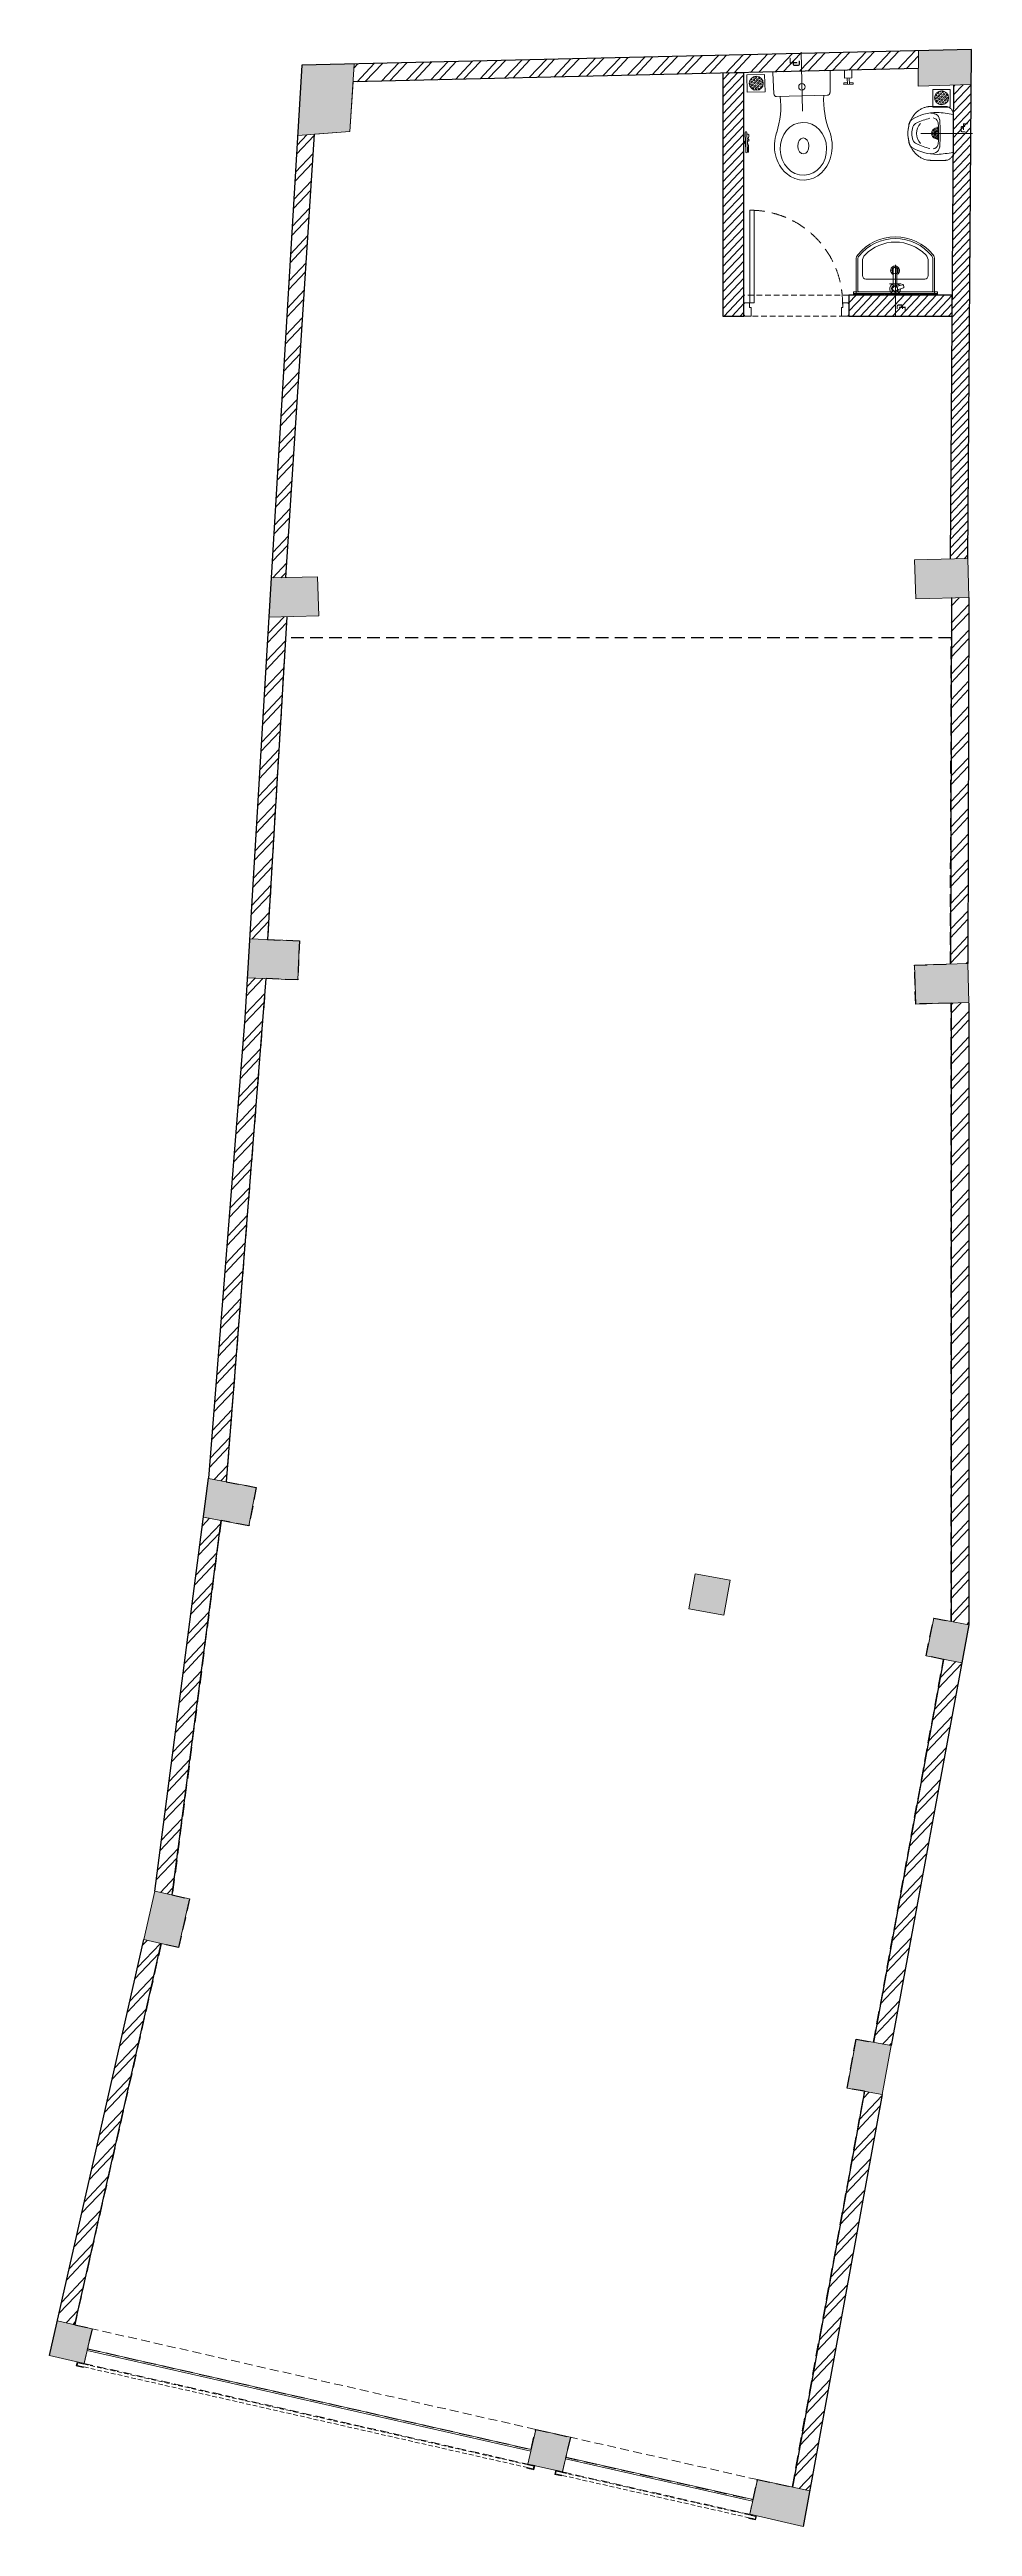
# Model space of a CAD drawing. Header units: feet. Extents: x -3278 to 3318, y -5736 to 11965.
import ezdxf

# ---------------------------------------------------------------- set-up
doc = ezdxf.new("R2010")
doc.units = ezdxf.units.FT
doc.header["$LTSCALE"] = 33
doc.header["$MEASUREMENT"] = 0
for name, pattern in [('a_p6_plan_L18$0$HIDDEN', [0.375, 0.25, -0.125]), ('CENTER', [2, 1.25, -0.25, 0.25, -0.25]), ('DOT2', [0.125, 0, -0.125]), ('HIDDEN', [9.525, 6.35, -3.175]), ('HIDDEN2', [4.7625, 3.175, -1.5875]), ('HIDDENX2', [0.75, 0.5, -0.25])]:
    doc.linetypes.add(name, pattern=pattern)
for name, color, linetype, lineweight in [('A-COL', 243, 'Continuous', 9), ('A-Glazing', 4, 'Continuous', 20), ('A-shutter', 8, 'Continuous', 18), ('beam', 90, 'Continuous', 9), ('centerline-toilets', 2, 'CENTER', 13), ('column hatch', 5, 'Continuous', 0), ('Door', 2, 'Continuous', 13), ('ele', 252, 'Continuous', 13), ('Fhitting', 152, 'Continuous', 30), ('LENS-DOOR', 34, 'Continuous', 20), ('LENS_CURTAIN', 5, 'a_p6_plan_L18$0$HIDDEN', 9), ('LN-HATCH', 251, 'Continuous', 0), ('Mirror', 150, 'Continuous', 20), ('Panelling', 65, 'Continuous', 18), ('PARTITION', 22, 'Continuous', 30), ('rolling shutter', 1, 'Continuous', 5), ('Toilet', 5, 'Continuous', 9)]:
    doc.layers.add(name, color=color, linetype=linetype, lineweight=lineweight)
doc.layers.add('A-WALL', color=1, linetype='Continuous')
doc.styles.get("Standard").update_dxf_attribs({"font": 'GILC____.TTF'})
pattern_1 = [(226.6174734, (-12347417.07, 5152214.36), (90.7571741, -85.7723789), []), (226.6174734, (-12347475.91, 5152212.7), (90.7571741, -85.7723789), [])]

# ---------------------------------------------------------------- blocks, each defined once
blk = doc.blocks.new('*U10')
at = {"layer": 'A-shutter', "color": 5, "ltscale": 10}
for points in [[(41038450, -1561539), (41038450, -1561544), (41038405, -1561544), (41038405, -1561564), (41038450, -1561564), (41038450, -1561569), (41038400, -1561569), (41038400, -1561539)], [(41041702, -1561539), (41041702, -1561544), (41041747, -1561544), (41041747, -1561564), (41041702, -1561564), (41041702, -1561569), (41041752, -1561569), (41041752, -1561539)]]:
    blk.add_lwpolyline(points, close=True, dxfattribs=at)
at = {"layer": 'A-shutter', "color": 5, "linetype": 'HIDDENX2', "ltscale": 2}
blk.add_lwpolyline([(41038405, -1561544), (41038405, -1561564), (41041747, -1561564), (41041747, -1561544)], close=True, dxfattribs=at)
blk = doc.blocks.new('*U11')
at = {"layer": 'A-shutter', "color": 5, "ltscale": 10}
for points in [[(41038450, -1561539), (41038450, -1561544), (41038405, -1561544), (41038405, -1561564), (41038450, -1561564), (41038450, -1561569), (41038400, -1561569), (41038400, -1561539)], [(41039822, -1561539), (41039822, -1561544), (41039867, -1561544), (41039867, -1561564), (41039822, -1561564), (41039822, -1561569), (41039872, -1561569), (41039872, -1561539)]]:
    blk.add_lwpolyline(points, close=True, dxfattribs=at)
at = {"layer": 'A-shutter', "color": 5, "linetype": 'HIDDENX2', "ltscale": 2}
blk.add_lwpolyline([(41038405, -1561544), (41038405, -1561564), (41039867, -1561564), (41039867, -1561544)], close=True, dxfattribs=at)
blk = doc.blocks.new('DLF-RSP-AR-CD-DWG-4DT-3113$0$X-TYPICAL TOILET UPPER FLOORS - 02$0$urinals')
at = {"layer": 'Toilet'}
for p, q in [((0, -16), (0, 8)), ((-46, -115), (46, -115)), ((0, -105), (0, -161))]:
    blk.add_line(p, q, dxfattribs=at)
blk.add_lwpolyline([(135, 0), (-135, 0, 0.036949), (-150, -116, 0.138094), (-100, -297, 0.221721), (-52, -318, 0.062656), (0, -325, 0.062656), (52, -318, 0.221721), (100, -297, 0.138094), (150, -116, 0.036949)], format="xyb", close=True, dxfattribs=at)
for centre, radius, start, end in [((-91, -153), 53.8, 148.4868, 188.6401), ((-94, -145), 47.1, 93.3708, 154.4824), ((-71, -150), 40.2, 106.7016, 169.725), ((414, -38), 538, 193.994, 204.5632), ((3, -1238), 1145, 90.1625, 95.0265), ((-51, -225), 119, 89.5454, 105.8857), ((0, -996), 891, 89.9918, 93.182), ((0, -115), 40, 167.428, 12.572), ((0, -115), 33, 164.1814, 15.8186), ((0, -115), 32, 163.6049, 16.3951), ((0, -115), 22.6, 155.6653, 24.3347), ((0, -115), 14.7, 139.9109, 40.0891), ((-3, -1238), 1145, 84.9735, 89.8375), ((0, -996), 891, 86.818, 90.0082), ((51, -225), 119, 74.1143, 90.4546), ((-414, -38), 538, 335.4368, 346.006), ((71, -150), 40.2, 10.275, 73.2984), ((94, -145), 47.1, 25.5176, 86.6292), ((91, -153), 53.8, 351.3599, 31.5132), ((-30, -241), 50, 204.5632, 250.4606), ((-2, -165), 97.6, 225, 270.9552), ((-2, -161), 135, 250.4606, 270.6492), ((2, -165), 97.6, 269.0448, 315), ((2, -161), 135, 269.3508, 289.5394), ((30, -241), 50, 289.5394, 335.4368)]:
    blk.add_arc(centre, radius, start, end, dxfattribs=at)
blk.add_open_spline([(135, 0), (105, 0), (76, 0), (-13, 0), (-73, 0), (-133, 0), (-133, 0), (-134, 0), (-134, 0), (-135, 0), (-135, 0), (-135, 0), (-135, 0), (-135, 0), (-135, 0), (-135, 0), (-135, 0), (-135, 0), (-135, 0), (-135, 0), (-135, 0), (-135, 0), (-135, 0), (-136, 0), (-136, 0), (-136, 0), (-137, 0), (-138, 0), (-138, 0), (-141, 0), (-142, 0), (-146, -1), (-149, -2), (-155, -3), (-158, -5), (-163, -7), (-166, -9), (-171, -13), (-173, -15), (-178, -19), (-180, -22), (-184, -27), (-185, -29), (-188, -35), (-189, -38), (-191, -43), (-191, -46), (-192, -50), (-192, -51), (-192, -52), (-192, -54), (-193, -56), (-193, -56), (-193, -57), (-193, -57), (-193, -57), (-193, -57), (-193, -57), (-193, -57), (-193, -57), (-193, -57), (-193, -58), (-193, -58), (-193, -58), (-193, -58), (-193, -58), (-193, -58), (-193, -58), (-193, -59), (-193, -59), (-193, -60), (-193, -61), (-193, -62), (-193, -65), (-193, -66), (-193, -72), (-193, -75), (-193, -86), (-193, -93), (-193, -114), (-193, -128), (-193, -146), (-193, -145), (-193, -149), (-193, -150), (-193, -154), (-193, -156), (-193, -159), (-193, -159), (-193, -159), (-193, -159), (-193, -160), (-193, -160), (-193, -160), (-193, -160), (-193, -160), (-193, -160), (-193, -160), (-193, -160), (-193, -160), (-193, -160), (-193, -160), (-193, -161), (-193, -161), (-193, -161), (-193, -162), (-193, -162), (-192, -164), (-192, -165), (-192, -168), (-192, -170), (-192, -176), (-191, -180), (-189, -191), (-188, -198), (-183, -212), (-180, -219), (-173, -233), (-169, -240), (-159, -253), (-154, -259), (-142, -271), (-136, -277), (-123, -287), (-115, -292), (-101, -301), (-93, -305), (-77, -311), (-69, -314), (-53, -319), (-44, -321), (-28, -323), (-20, -324), (-9, -325), (-7, -325), (-3, -325), (-1, -325), (2, -325), (4, -325), (8, -325), (11, -325), (21, -324), (27, -323), (42, -321), (50, -319), (67, -315), (75, -312), (92, -305), (100, -301), (115, -292), (123, -288), (136, -277), (143, -271), (155, -259), (160, -252), (170, -238), (174, -231), (181, -217), (184, -210), (188, -195), (190, -188), (191, -179), (191, -178), (192, -174), (192, -171), (192, -168), (192, -167), (192, -164), (192, -162), (192, -160), (192, -160), (192, -160), (192, -160), (192, -160), (192, -159), (192, -159), (192, -159), (192, -158), (192, -157), (192, -156), (192, -155), (192, -152), (192, -150), (192, -143), (192, -144), (192, -132), (192, -124), (192, -99), (192, -82), (192, -65), (192, -64), (192, -62), (192, -60), (192, -58), (192, -58), (192, -57), (192, -57), (192, -57), (192, -57), (192, -57), (192, -57), (192, -57), (192, -57), (192, -57), (192, -57), (192, -56), (192, -56), (192, -55), (192, -55), (192, -53), (192, -52), (192, -48), (191, -46), (190, -40), (189, -37), (186, -31), (184, -28), (180, -22), (178, -19), (173, -14), (170, -12), (164, -8), (161, -6), (155, -3), (151, -2), (145, -1), (142, 0), (137, 0), (136, 0), (135, 0)], degree=3, knots=[0, 0, 0, 0, 0.329607, 0.329607, 0.988822, 0.988822, 0.996691, 0.996691, 0.998638, 0.998638, 0.99992, 0.99992, 1.000227, 1.000227, 1.000534, 1.000534, 1.001148, 1.001148, 1.002375, 1.002375, 1.00483, 1.00483, 1.009739, 1.009739, 1.019558, 1.019558, 1.039196, 1.039196, 1.078472, 1.078472, 1.157024, 1.157024, 1.314128, 1.314128, 1.471232, 1.471232, 1.628335, 1.628335, 1.785439, 1.785439, 1.942543, 1.942543, 2.099647, 2.099647, 2.256751, 2.256751, 2.413855, 2.413855, 2.450944, 2.450944, 2.525122, 2.525122, 2.556641, 2.556641, 2.563699, 2.563699, 2.567479, 2.567479, 2.57001, 2.57001, 2.570783, 2.570783, 2.572328, 2.572328, 2.573873, 2.573873, 2.576964, 2.576964, 2.583145, 2.583145, 2.595507, 2.595507, 2.620232, 2.620232, 2.669681, 2.669681, 2.76858, 2.76858, 2.966376, 2.966376, 3.36197, 3.36197, 3.45996, 3.45996, 3.491387, 3.491387, 3.554241, 3.554241, 3.562213, 3.562213, 3.566829, 3.566829, 3.570018, 3.570018, 3.570684, 3.570684, 3.571294, 3.571294, 3.571904, 3.571904, 3.573124, 3.573124, 3.575564, 3.575564, 3.580444, 3.580444, 3.590203, 3.590203, 3.609723, 3.609723, 3.648762, 3.648762, 3.72684, 3.72684, 3.861362, 3.861362, 3.995884, 3.995884, 4.130406, 4.130406, 4.264928, 4.264928, 4.39945, 4.39945, 4.533972, 4.533972, 4.668494, 4.668494, 4.803016, 4.803016, 4.937539, 4.937539, 5.072061, 5.072061, 5.118026, 5.118026, 5.144558, 5.144558, 5.17109, 5.17109, 5.224154, 5.224154, 5.330281, 5.330281, 5.468863, 5.468863, 5.607445, 5.607445, 5.746027, 5.746027, 5.884609, 5.884609, 6.023191, 6.023191, 6.161773, 6.161773, 6.300355, 6.300355, 6.438937, 6.438937, 6.577519, 6.577519, 6.602876, 6.602876, 6.653589, 6.653589, 6.673028, 6.673028, 6.711906, 6.711906, 6.713712, 6.713712, 6.715518, 6.715518, 6.719129, 6.719129, 6.726351, 6.726351, 6.740796, 6.740796, 6.769686, 6.769686, 6.827466, 6.827466, 6.943027, 6.943027, 7.174147, 7.174147, 7.636387, 7.636387, 7.659394, 7.659394, 7.705407, 7.705407, 7.71212, 7.71212, 7.713128, 7.713128, 7.714137, 7.714137, 7.716153, 7.716153, 7.720185, 7.720185, 7.728249, 7.728249, 7.744378, 7.744378, 7.776636, 7.776636, 7.841152, 7.841152, 7.970184, 7.970184, 8.14844, 8.14844, 8.326696, 8.326696, 8.504953, 8.504953, 8.683209, 8.683209, 8.861465, 8.861465, 9.039722, 9.039722, 9.217978, 9.217978, 9.283185, 9.283185, 9.283185, 9.283185], dxfattribs=at)
blk = doc.blocks.new('jALI')
at = {"layer": 'Toilet', "ltscale": 5}
h = blk.add_hatch(dxfattribs=at)
h.set_pattern_fill('HEX', color=256, scale=50, angle=135, double=1)
h.set_pattern_definition([(135, (-344825.863, 460708.187), (-7.65465545, -7.65465545), [6.25, -12.5]), (255, (-344825.863, 460708.187), (10.4564538, -2.80179835), [6.25, -12.5]), (195, (-344830.282, 460712.606), (2.80179835, -10.4564538), [6.25, -12.5])])
edge = h.paths.add_edge_path()
edge.add_arc((-393188, 163648), 50, -90, 270)
blk.add_lwpolyline([(-393250, 163582), (-393126, 163582), (-393126, 163709), (-393250, 163709)], close=True, dxfattribs=at)
blk.add_circle((-393188, 163648), 50, dxfattribs=at)
blk = doc.blocks.new('Urinal')
at = {"layer": 'centerline-toilets', "linetype": 'HIDDEN', "ltscale": 10}
blk.add_line((0, 231), (0, -137), dxfattribs=at)
at = {"layer": 'Fhitting', "lineweight": 0, "ltscale": 0.5, "rotation": 180}
blk.add_blockref('DLF-RSP-AR-CD-DWG-4DT-3113$0$X-TYPICAL TOILET UPPER FLOORS - 02$0$urinals', (0, 0), dxfattribs=at)
at = {"layer": 'Fhitting', "lineweight": 0, "ltscale": 0.5, "xscale": -1, "rotation": 90}
blk.add_blockref('jALI', (163394, -393104), dxfattribs=at)
at = {"layer": 'centerline-toilets', "linetype": 'DOT2', "insert": (-31, -69), "char_height": 75, "width": 495.83, "attachment_point": 5, "rotation": 270}
blk.add_mtext('{\\fISOCPEUR|b0|i0|c0|p34;℄}', dxfattribs=at)
blk = doc.blocks.new('*U9')
at = {"layer": 'LENS-DOOR'}
for p, q in [((548122, 1779235), (548122, 1778574)), ((548122, 1779235), (548153, 1779235)), ((548153, 1778574), (548153, 1779235)), ((547447, 1778569), (547452, 1778569)), ((547447, 1778484), (547447, 1778569)), ((547447, 1778484), (547452, 1778484)), ((547452, 1778574), (547489, 1778574)), ((547452, 1778569), (547452, 1778574)), ((547452, 1778479), (547452, 1778484)), ((547452, 1778479), (547499, 1778479)), ((547489, 1778540), (547489, 1778574)), ((547489, 1778540), (547499, 1778540)), ((547499, 1778479), (547499, 1778540)), ((548122, 1778574), (548153, 1778574)), ((548145, 1778479), (548145, 1778540)), ((548156, 1778540), (548145, 1778540)), ((548192, 1778479), (548145, 1778479)), ((548192, 1778574), (548156, 1778574)), ((548156, 1778540), (548156, 1778574)), ((548192, 1778569), (548192, 1778574)), ((548197, 1778569), (548192, 1778569)), ((548192, 1778479), (548192, 1778484)), ((548197, 1778484), (548192, 1778484)), ((548197, 1778484), (548197, 1778569))]:
    blk.add_line(p, q, dxfattribs=at)
at = {"layer": 'LENS-DOOR', "color": 7, "linetype": 'HIDDEN2'}
blk.add_ellipse((548153, 1778574), major_axis=(-661, 0), ratio=1, start_param=-1.570791, end_param=0.051209, dxfattribs=at)
blk = doc.blocks.new('WC')
at = {"layer": 'centerline-toilets', "linetype": 'HIDDEN', "ltscale": 10}
blk.add_line((0, 286), (0, -135), dxfattribs=at)
at = {"layer": 'Toilet'}
for p, q in [((-413, 567), (-413, 429)), ((-401, 567), (-401, 429)), ((-419, 507), (-425, 507)), ((-425, 507), (-425, 489)), ((-419, 489), (-425, 489)), ((-419, 507), (-419, 489)), ((-419, 504), (-413, 504)), ((-419, 492), (-413, 492)), ((-206, 6), (-202, 157)), ((-200, 0), (200, 0)), ((181, 177), (-183, 177)), ((206, 6), (200, 157))]:
    blk.add_line(p, q, dxfattribs=at)
at = {"layer": 'Toilet', "ltscale": 100}
for p, q in [((366, 103), (300, 103)), ((300, 92), (300, 103)), ((326, 92), (300, 92)), ((307, 0), (307, 57)), ((359, 57), (307, 57)), ((326, 103), (326, 57)), ((340, 103), (340, 57)), ((366, 92), (340, 92)), ((359, 57), (359, 0)), ((366, 92), (366, 103)), ((359, 0), (307, 0))]:
    blk.add_line(p, q, dxfattribs=at)
at = {"layer": 'Toilet'}
blk.add_circle((0, 112), 22.9, dxfattribs=at)
for centre, radius, start, end in [((-407, 567), 6, 0, 180), ((-407, 429), 6, 180, 0), ((-776, 231), 622, 354.997, 19.0619), ((776, 226), 623, 160.5196, 184.5617), ((-200, 6), 5.72, 177.9546, 270), ((-182, 158), 19.3, 90.3509, 180.8981), ((180, 158), 19.3, 359.1019, 89.6491), ((200, 6), 5.72, 270, 2.0454)]:
    blk.add_arc(centre, radius, start, end, dxfattribs=at)
at = {"layer": 'Toilet', "extrusion": (0, 0, -1)}
for centre, major_axis, ratio, start_param, end_param in [((0, 534), (0, -245), 0.842028, 7.436326, 11.41323), ((0, 535), (0, -57.2), 0.7, 1.570796326794896, 7.853981633974482)]:
    blk.add_ellipse(centre, major_axis=major_axis, ratio=ratio, start_param=start_param, end_param=end_param, dxfattribs=at)
blk.add_ellipse((0, 555), major_axis=(0, -189), ratio=0.878788, dxfattribs=at)
at = {"layer": 'Toilet'}
blk.add_open_spline([(-401, 441), (-397, 441), (-384, 439), (-389, 459), (-396, 480), (-386, 478), (-386, 491), (-403, 487), (-385, 532), (-396, 547), (-391, 570), (-397, 569), (-401, 568)], degree=3, knots=[0, 0, 0, 0, 9.744972, 33.823887, 47.583551, 49.497915, 60.560502, 63.822284, 93.508019, 135.756925, 141.904352, 150.301906, 150.301906, 150.301906, 150.301906], dxfattribs=at)
at = {"layer": 'Fhitting', "lineweight": 0, "ltscale": 0.5, "rotation": 270}
blk.add_blockref('jALI', (-163973, -393109), dxfattribs=at)
at = {"layer": 'centerline-toilets', "linetype": 'DOT2', "insert": (-36, -57), "char_height": 85.83, "width": 567.4, "attachment_point": 5, "rotation": 270}
blk.add_mtext('{\\fISOCPEUR|b0|i0|c0|p34;℄}', dxfattribs=at)
blk = doc.blocks.new('Wash Basin')
at = {"layer": 'PARTITION', "lineweight": 9}
h = blk.add_hatch(dxfattribs=at)
h.set_pattern_fill('ANSI38', color=256, scale=70, angle=990, style=0, double=1)
h.set_pattern_definition([(315, (-64.7135, -33.325), (6.18718, 6.18718), []), (45, (-64.7135, -33.325), (6.18718, 18.56155), [21.875, -13.125])])
h.paths.add_polyline_path([(300, -22), (-300, -22), (-300, -34), (300, -34)])
at = {"layer": 'centerline-toilets', "linetype": 'HIDDEN', "ltscale": 10}
blk.add_line((0, -238), (0, 130), dxfattribs=at)
at = {"layer": 'Mirror', "ltscale": 0.5}
blk.add_lwpolyline([(-300, -34), (-300, -46), (300, -46), (300, -34)], close=True, dxfattribs=at)
at = {"layer": 'Panelling', "lineweight": 9}
blk.add_lwpolyline([(-300, -22), (-300, -34), (300, -34), (300, -22)], close=True, dxfattribs=at)
at = {"layer": 'Toilet', "ltscale": 100}
for p, q in [((-280, -32), (-280, -278)), ((-270, -22), (270, -22)), ((-268, -55), (-268, -278)), ((-258, -45), (258, -45)), ((-15, -89), (-15, -208)), ((11, -208), (11, -89)), ((268, -55), (268, -278)), ((280, -32), (280, -278))]:
    blk.add_line(p, q, dxfattribs=at)
blk.add_lwpolyline([(-235, -264, 0.191896), (-217, -309, 0.420236), (217, -309, 0.191896), (235, -264), (235, -161, 0.414214), (210, -136), (-210, -136, 0.414214), (-235, -161)], format="xyb", close=True, dxfattribs=at)
blk.add_lwpolyline([(41, -103), (-41, -103)], dxfattribs=at)
blk.add_lwpolyline([(23, -62), (58, -74, -0.414214), (61, -81), (58, -93, -0.414214), (50, -96), (16, -85)], format="xyb", dxfattribs=at)
for centre, radius in [((-2, -197), 22.5), ((-2, -67), 17.5)]:
    blk.add_circle(centre, radius, dxfattribs=at)
for centre, radius, start, end in [((-270, -32), 10, 90, 180), ((-258, -55), 10, 90, 180), ((-2, -197), 32.1, 113.0898, 66.246), ((258, -55), 10, 0, 90), ((270, -32), 10, 0, 90), ((-230, -278), 50, 180, 218.4461), ((0, -89), 348, 219.2826, 320.7174), ((-230, -278), 38, 180, 218.4461), ((0, -89), 336, 219.313, 320.687), ((-2, -197), 20.5, 128.0403, 237.2899), ((-2, -197), 20.5, 304.4733, 50.7332), ((230, -278), 38, 321.5539, 0), ((230, -278), 50, 321.5539, 0)]:
    blk.add_arc(centre, radius, start, end, dxfattribs=at)
for centre, major_axis, start_param, end_param in [((-2, -67), (0, 38.3), 4.720493, 9.081982), ((-2, -67), (-0.2, -25.6), 1.769108, 7.074098), ((-2, -67), (0, 38.3), 3.484555, 4.083576), ((-2, -208), (-9.04, 9.04), 0.785398, 3.926991)]:
    blk.add_ellipse(centre, major_axis=major_axis, ratio=1, start_param=start_param, end_param=end_param, dxfattribs=at)
at = {"layer": 'centerline-toilets', "linetype": 'DOT2', "insert": (33, 62), "char_height": 75, "width": 495.83, "attachment_point": 5, "rotation": 90}
blk.add_mtext('{\\fISOCPEUR|b0|i0|c0|p34;℄}', dxfattribs=at)

msp = doc.modelspace()

# ---------------------------------------------------------------- hatches: boundary and pattern name
at = {"layer": 'column hatch'}
h = msp.add_hatch(color=8, dxfattribs=at)
h.dxf.hatch_style = 1
h.paths.add_polyline_path([(3293, 707), (3293, 708), (3041, 756), (2986, 485), (3243, 435)])
h.paths.add_polyline_path([(1587, 1026), (1337, 1073), (1291, 823), (1540, 776)])
h.paths.add_polyline_path([(-1800, 1689), (-2141, 1754), (-2177, 1477), (-1853, 1415)])
h.paths.add_polyline_path([(3285, 5434), (2904, 5423), (2912, 5144), (3293, 5154)])
h.paths.add_polyline_path([(-1492, 5596), (-1847, 5610), (-1864, 5331), (-1503, 5317)])
h.paths.add_polyline_path([(-1362, 8198), (-1693, 8189), (-1710, 7909), (-1354, 7919)])
h.paths.add_polyline_path([(3285, 8329), (2904, 8318), (2912, 8039), (3292, 8050)])
h.paths.add_polyline_path([(3311, 11965), (2933, 11957), (2929, 11703), (3309, 11715)])
h.paths.add_polyline_path([(-1101, 11862), (-1474, 11853), (-1504, 11350), (-1132, 11380)])
h = msp.add_hatch(color=8, dxfattribs=at)
h.dxf.hatch_style = 1
h.paths.add_polyline_path([(-2974, -4323), (-3221, -4267), (-3278, -4514), (-3030, -4571)])
h.paths.add_polyline_path([(445, -5098), (197, -5042), (141, -5290), (388, -5346)])
h.paths.add_polyline_path([(2155, -5480), (1782, -5401), (1726, -5649), (2108, -5736)])
h.paths.add_polyline_path([(2736, -2299), (2486, -2254), (2422, -2604), (2672, -2649)])
h.paths.add_polyline_path([(-2277, -1251), (-2526, -1195), (-2604, -1542), (-2356, -1598)])
at = {"layer": 'LN-HATCH'}
h = msp.add_hatch(dxfattribs=at)
h.set_pattern_fill('ANSI32', color=256, scale=333, angle=181.6175)
h.set_pattern_definition(pattern_1)
h.paths.add_polyline_path([(2933, 11957), (-1101, 11862), (-1109, 11735), (2931, 11830)])
h = msp.add_hatch(dxfattribs=at)
h.set_pattern_fill('ANSI31', color=256, scale=333, angle=181.62)
h.set_pattern_definition([(226.62, (-12234097.515, 5501185.893), (30.25365213, -28.58945886), [])])
h.paths.add_polyline_path([(1684, 11800), (1534, 11797), (1534, 10061), (1684, 10061)])
h.paths.add_polyline_path([(3173, 10211), (2434, 10211), (2434, 10061), (3172, 10061)])
h = msp.add_hatch(dxfattribs=at)
h.set_pattern_fill('ANSI31', color=256, scale=333, angle=181.6175)
h.set_pattern_definition([(226.6174734, (-12347417.065, 5152214.358), (30.25239136, -28.59079295), [])])
h.paths.add_polyline_path([(3309, 11715), (3184, 11711), (3160, 8326), (3285, 8329)])
h = msp.add_hatch(dxfattribs=at)
h.set_pattern_fill('ANSI32', color=256, scale=333, angle=181.6175)
h.set_pattern_definition(pattern_1)
h.paths.add_polyline_path([(-1385, 11360), (-1504, 11350), (-1693, 8189), (-1590, 8192)])
h = msp.add_hatch(dxfattribs=at)
h.set_pattern_fill('ANSI32', color=256, scale=333, angle=181.6175)
h.set_pattern_definition(pattern_1)
h.paths.add_polyline_path([(3293, 5153), (3293, 5154), (3166, 5151), (3166, 732), (3293, 708)])
h.paths.add_polyline_path([(3292, 8050), (3167, 8046), (3160, 5430), (3285, 5434)])
h = msp.add_hatch(dxfattribs=at)
h.set_pattern_fill('ANSI32', color=256, scale=333, angle=181.6175)
h.set_pattern_definition(pattern_1)
h.paths.add_polyline_path([(-1582, 7912), (-1710, 7909), (-1847, 5610), (-1720, 5605)])
h = msp.add_hatch(dxfattribs=at)
h.set_pattern_fill('ANSI32', color=256, scale=333, angle=181.6175)
h.set_pattern_definition(pattern_1)
h.paths.add_polyline_path([(-1731, 5326), (-1864, 5331), (-1881, 5043), (-2141, 1754), (-2016, 1730)])
h = msp.add_hatch(dxfattribs=at)
h.set_pattern_fill('ANSI32', color=256, scale=333, angle=181.6175)
h.set_pattern_definition(pattern_1)
h.paths.add_polyline_path([(-2052, 1453), (-2177, 1477), (-2526, -1195), (-2401, -1223)])
h = msp.add_hatch(dxfattribs=at)
h.set_pattern_fill('ANSI32', color=256, scale=333, angle=181.6175)
h.set_pattern_definition(pattern_1)
h.paths.add_polyline_path([(3243, 435), (3111, 460), (2611, -2277), (2736, -2299)])
h = msp.add_hatch(dxfattribs=at)
h.set_pattern_fill('ANSI32', color=256, scale=333, angle=181.6175)
h.set_pattern_definition(pattern_1)
h.paths.add_polyline_path([(-2480, -1570), (-2604, -1542), (-3221, -4267), (-3098, -4295)])
h = msp.add_hatch(dxfattribs=at)
h.set_pattern_fill('ANSI32', color=256, scale=333, angle=181.6175)
h.set_pattern_definition(pattern_1)
h.paths.add_polyline_path([(2031, -5454), (2155, -5480), (2672, -2649), (2547, -2626)])

# ---------------------------------------------------------------- linework, layer by layer
at = {"color": 3, "linetype": 'a_p6_plan_L18$0$HIDDEN', "ltscale": 11}
msp.add_lwpolyline([(3166, 5151), (2912, 5144), (2904, 5423), (3160, 5430), (3167, 7761), (-1591, 7761), (-1720, 5605), (-1492, 5596), (-1503, 5317), (-1731, 5326), (-2016, 1730), (-1800, 1689), (-1853, 1415), (-2052, 1453), (-2401, -1223), (-2277, -1251), (-2356, -1598), (-2480, -1570), (-3098, -4295), (-2974, -4323), (-3006, -4466), (164, -5185), (197, -5042), (445, -5098), (412, -5241), (1750, -5544), (1782, -5401), (2031, -5454), (2547, -2626), (2422, -2604), (2486, -2254), (2611, -2277), (3111, 460), (2986, 485), (3041, 756), (3166, 732)], close=True, dxfattribs=at)
at = {"layer": 'A-COL'}
for p, q in [((-1132, 11380), (-1101, 11862)), ((2929, 11703), (2933, 11957)), ((-1132, 11380), (-1109, 11735)), ((3309, 11715), (2929, 11703)), ((-1504, 11350), (-1132, 11380)), ((-1385, 11360), (-1132, 11380)), ((3285, 8329), (2904, 8318)), ((3292, 8050), (3285, 8329)), ((-1693, 8189), (-1362, 8198)), ((-1362, 8198), (-1354, 7919)), ((2904, 8318), (2912, 8039)), ((2912, 8039), (3292, 8050)), ((-1354, 7919), (-1710, 7909)), ((-1847, 5610), (-1492, 5596)), ((-1503, 5317), (-1492, 5596)), ((-1864, 5331), (-1503, 5317)), ((3285, 5434), (2904, 5423)), ((2904, 5423), (2912, 5144)), ((3293, 5154), (3285, 5434)), ((2912, 5144), (3293, 5154)), ((-2141, 1754), (-1800, 1689)), ((-1853, 1415), (-1800, 1689)), ((-2177, 1477), (-1853, 1415)), ((1337, 1073), (1291, 823)), ((1587, 1026), (1337, 1073)), ((1540, 776), (1587, 1026)), ((1291, 823), (1540, 776)), ((2986, 485), (3041, 756)), ((3293, 708), (3041, 756)), ((3243, 435), (2986, 485)), ((-2526, -1195), (-2604, -1542)), ((-2277, -1251), (-2526, -1195)), ((-2356, -1598), (-2277, -1251)), ((-2604, -1542), (-2356, -1598)), ((2486, -2254), (2422, -2604)), ((2486, -2254), (2736, -2299)), ((2672, -2649), (2736, -2299)), ((2422, -2604), (2672, -2649)), ((-2974, -4323), (-3221, -4267)), ((-3030, -4571), (-2974, -4323)), ((-3278, -4514), (-3030, -4571)), ((141, -5290), (197, -5042)), ((197, -5042), (445, -5098)), ((388, -5346), (445, -5098)), ((388, -5346), (141, -5290)), ((1726, -5649), (1782, -5401)), ((1782, -5401), (2155, -5480)), ((2108, -5736), (1726, -5649))]:
    msp.add_line(p, q, dxfattribs=at)
at = {"layer": 'A-Glazing'}
for points in [[(164, -5185), (-3006, -4466), (-3009, -4478), (162, -5197)], [(1750, -5544), (412, -5241), (410, -5253), (1747, -5556)]]:
    msp.add_lwpolyline(points, close=True, dxfattribs=at)
at = {"layer": 'A-WALL'}
for p, q in [((3311, 11965), (-1474, 11853)), ((3285, 8329), (3311, 11965)), ((-1474, 11853), (-1881, 5043)), ((2931, 11830), (-1109, 11735)), ((3160, 8326), (3184, 11711)), ((-1590, 8192), (-1385, 11360)), ((3167, 8050), (3160, 5430)), ((3292, 8050), (3285, 5434)), ((-1582, 7912), (-1720, 5605)), ((-1731, 5326), (-2016, 1730)), ((3166, 5151), (3166, 732)), ((3293, 5151), (3293, 707)), ((-1881, 5043), (-2141, 1757)), ((-2526, -1195), (-2141, 1757)), ((-2401, -1223), (-2052, 1453)), ((3293, 707), (2736, -2299)), ((3111, 460), (2611, -2277)), ((-3278, -4514), (-2604, -1542)), ((-3098, -4295), (-2480, -1570)), ((2547, -2626), (2031, -5454)), ((2672, -2649), (2108, -5736))]:
    msp.add_line(p, q, dxfattribs=at)
for points in [[(1684, 11800), (1534, 11797), (1534, 10061), (1684, 10061)], [(3173, 10211), (2434, 10211), (2434, 10061), (3172, 10061)]]:
    msp.add_lwpolyline(points, close=True, dxfattribs=at)
at = {"layer": 'beam', "linetype": 'HIDDEN', "ltscale": 0.3}
for points in [[(-2974, -4323), (-3030, -4571), (141, -5290), (197, -5042)], [(445, -5098), (388, -5346), (1726, -5649), (1782, -5401)]]:
    msp.add_lwpolyline(points, close=True, dxfattribs=at)
at = {"layer": 'LENS_CURTAIN', "ltscale": 5}
msp.add_lwpolyline([(2434, 10211), (1684, 10211), (1684, 10061), (2434, 10061)], close=True, dxfattribs=at)

# ---------------------------------------------------------------- block references
at = {"layer": 'Door', "xscale": -1}
msp.add_blockref('*U9', (549881, -1768418), dxfattribs=at)
at = {"layer": 'ele', "color": 0, "lineweight": -2, "xscale": -1}
for name, p, rotation in [('WC', (2096, 11811), 181.4138097372112), ('Urinal', (3181, 11366), 90.00000000002036), ('Wash Basin', (2767, 10189), 180)]:
    msp.add_blockref(name, p, dxfattribs=dict(at, rotation=rotation))
at = {"layer": 'rolling shutter', "rotation": 347.2235078522287}
for name, p in [('*U10', (-39680044, 10593892, 102299)), ('*U11', (-39676625, 10593117, 102299))]:
    msp.add_blockref(name, p, dxfattribs=at)

doc.saveas('drawing.dxf')
